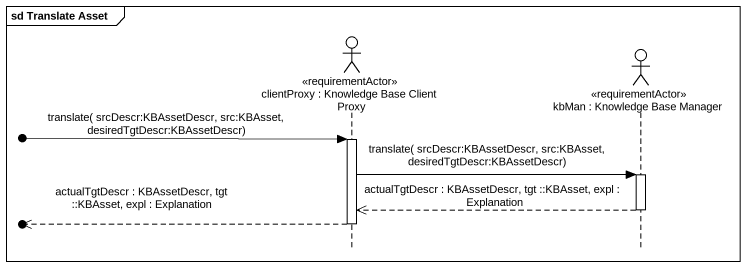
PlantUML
@startuml
mainframe sd Translate Asset
hide footbox
actor "clientProxy : Knowledge Base Client Proxy" as clientProxy <<requirementActor>>
actor "kbMan : Knowledge Base Manager" as kbMan <<requirementActor>>

[o-> clientProxy : translate( srcDescr:KBAssetDescr, src:KBAsset, desiredTgtDescr:KBAssetDescr)
activate clientProxy
clientProxy -> kbMan : translate( srcDescr:KBAssetDescr, src:KBAsset, desiredTgtDescr:KBAssetDescr)
activate kbMan
kbMan -->> clientProxy : actualTgtDescr : KBAssetDescr, tgt ::KBAsset, expl : Explanation
deactivate kbMan
[o<<-- clientProxy : actualTgtDescr : KBAssetDescr, tgt ::KBAsset, expl : Explanation
deactivate clientProxy
@enduml
